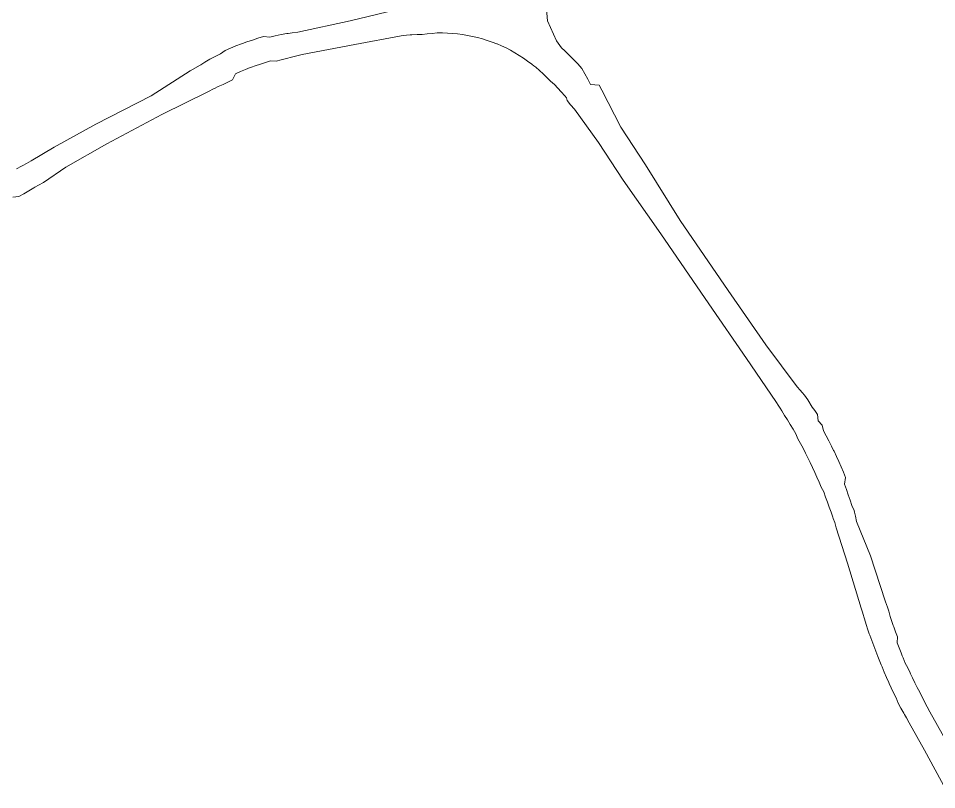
# Model space of a CAD drawing. Header units: metres. Extents: x 544975 to 548996, y 1840763 to 1844365.
# Drawn here: x 546726.8 to 547057.3, y 1842085 to 1842362.6 of the extents above; entities that cross this region are included whole.
import ezdxf

# ---------------------------------------------------------------- set-up
doc = ezdxf.new("R2010")
doc.units = ezdxf.units.M
doc.header["$MEASUREMENT"] = 0
doc.layers.add('Level 30', color=7, linetype='Continuous', lineweight=0)

# ---------------------------------------------------------------- blocks, each defined once
blk = doc.blocks.new('5.DuongDay35Kv_RTH')
at = {"layer": 'Level 30', "color": 5, "flags": 128}
for points in [[(46726.1711, 842308.5145), (46727.9063, 842309.4165), (46728.3388, 842309.6447), (46729.6646, 842310.3476), (46731.383, 842311.3718), (46739.7186, 842316.3339), (46754.6794, 842324.5215), (46774.6413, 842334.7702), (46788.6838, 842343.7748), (46792.2008, 842345.7787), (46792.4745, 842345.9553), (46793.9567, 842346.8894), (46795.7533, 842347.9643), (46797.6192, 842348.9104), (46799.5036, 842349.8191), (46801.2372, 842351.068), (46803.1641, 842351.9039), (46805.1072, 842352.7011), (46807.066, 842353.4592), (46807.4719, 842353.6107), (46809.0394, 842354.1781), (46811.0269, 842354.8573), (46813.0276, 842355.4966), (46815.0406, 842356.0958), (46817.2654, 842355.9002), (46819.2856, 842356.4146), (46821.3282, 842356.8327), (46823.3889, 842357.1536), (46823.9047, 842357.2273), (46825.393, 842357.4329), (46827.3775, 842357.7069), (46846.1883, 842361.7011), (46862.7119, 842365.66)], [(46724.8441, 842298.2484), (46726.9764, 842298.5735), (46728.783, 842299.5337), (46730.5661, 842300.5371), (46732.3248, 842301.5829), (46732.7628, 842301.8471), (46734.0463, 842302.6245), (46735.807, 842303.5742), (46743.8259, 842309.0942), (46758.6546, 842317.5149), (46778.4469, 842328.0624), (46795.2472, 842336.356), (46797.0432, 842337.2435), (46797.3352, 842337.3878), (46798.7649, 842338.0737), (46800.4804, 842338.869), (46802.1634, 842339.7225), (46803.8632, 842340.5421), (46804.9587, 842342.7191), (46806.7179, 842343.4822), (46808.4919, 842344.21), (46810.2801, 842344.9022), (46810.6507, 842345.0405), (46812.0818, 842345.5585), (46813.8963, 842346.1786), (46815.7228, 842346.7623), (46817.5606, 842347.3093), (46819.5732, 842347.2009), (46821.419, 842347.6708), (46823.2614, 842348.1596), (46825.103, 842348.6676), (46825.5654, 842348.7889), (46827.0206, 842349.1627), (46828.9609, 842349.661), (46847.8559, 842353.227), (46864.537, 842356.3855), (46866.538, 842356.5755), (46867.766, 842356.6921), (46868.4762, 842356.7484), (46870.313, 842356.8511), (46872.1457, 842356.8917), (46873.9575, 842357.0472), (46875.7717, 842357.1648), (46877.5859, 842357.4211), (46879.4106, 842357.4177), (46881.2341, 842357.3534), (46883.0545, 842357.2284), (46884.8697, 842357.0428), (46886.6777, 842356.7968), (46887.2254, 842356.7101), (46888.4765, 842356.4907), (46890.2641, 842356.1248), (46892.0385, 842355.6995), (46893.814, 842355.2706), (46895.5579, 842354.7275), (46897.2828, 842354.1266), (46898.9868, 842353.4685), (46899.0829, 842353.4294), (46900.6678, 842352.754), (46902.3241, 842351.9839), (46903.9538, 842351.159), (46905.5551, 842350.2802), (46907.071, 842349.2589), (46908.6072, 842348.2773), (46910.1099, 842347.245), (46911.5774, 842346.1633), (46911.7284, 842346.046)], [(46916.425, 842371.7186), (46917.1997, 842361.7427), (46920.5557, 842354.5757), (46922.3305, 842352.0149), (46923.5197, 842350.9394), (46925.1028, 842349.4087), (46926.634, 842347.8261), (46928.1866, 842346.2589), (46929.6111, 842344.5752), (46930.7403, 842342.663), (46931.7992, 842340.7222), (46932.3021, 842339.7419), (46932.745, 842338.8328), (46935.8746, 842338.5572), (46936.7927, 842336.7613), (46943.6058, 842323.5035), (46952.5862, 842309.9355), (46965.0293, 842289.8998), (46982.2946, 842264.6668), (46995.8508, 842245.0892), (47007.1192, 842229.9839), (47008.245, 842228.7671), (47008.9264, 842228.0135), (47009.7686, 842227.0059), (47010.9403, 842225.3148), (47012.5602, 842222.696), (47013.4342, 842221.4381), (47014.4271, 842220.0379), (47014.7392, 842217.8191), (47016.1686, 842216.2574), (47016.6487, 842214.1615), (47017.6179, 842212.3426), (47018.5712, 842210.5155), (47019.5001, 842208.6758), (47020.2478, 842207.149), (47020.4044, 842206.8238), (47021.2838, 842204.96), (47022.1384, 842203.0847), (47022.9679, 842201.198), (47023.7721, 842199.3006), (47024.551, 842197.3925), (47024.1206, 842195.0184), (47024.8423, 842193.1061), (47025.5385, 842191.1843), (47026.209, 842189.2534), (47026.813, 842187.3006), (47027.6958, 842185.435), (47027.8036, 842184.9328), (47028.0674, 842183.4447), (47028.5059, 842181.4873), (47033.5679, 842169.1177), (47038.8388, 842152.9974), (47039.4317, 842151.2443), (47039.4788, 842151.1054), (47040.1165, 842149.2592), (47040.6072, 842147.3656), (47041.2278, 842145.5136), (47041.6963, 842144.1548), (47041.8669, 842143.6678), (47042.5243, 842141.8285), (47043.2002, 842139.9959), (47043.0838, 842137.8574), (47043.7993, 842136.0306), (47044.5331, 842134.211), (47044.9726, 842133.1455), (47045.285, 842132.3988), (47046.055, 842130.5943), (47046.9562, 842128.8479), (47047.7616, 842127.0603), (47047.9078, 842126.7409), (47048.5849, 842125.2808), (47049.4259, 842123.5096), (47050.2846, 842121.7469), (47051.311, 842120.0688), (47052.1786, 842118.312), (47053.0387, 842116.5503), (47053.2565, 842116.1112), (47053.9257, 842114.7681), (47054.9062, 842113.0244), (47060.4373, 842103.1381)], [(46911.7284, 842346.046), (46912.3092, 842345.5949), (46913.008, 842345.0332), (46914.4001, 842343.8561), (46915.7522, 842342.6333), (46917.0628, 842341.3661), (46918.3305, 842340.0559), (46919.744, 842338.8706), (46920.927, 842337.4724), (46922.2217, 842336.157), (46923.4758, 842334.7938), (46924.087, 842334.0947), (46924.3795, 842333.0822), (46925.5931, 842331.4895), (46926.9194, 842329.9743), (46935.6053, 842318.0039), (46944.5322, 842304.399), (46958.1047, 842285.1397), (46975.3654, 842259.9035), (46988.8306, 842240.2633), (46999.4897, 842224.7393), (47000.552, 842223.0426), (47000.9767, 842222.3643), (47001.59, 842221.3731), (47002.5934, 842219.7118), (47003.6355, 842218.0774), (47004.6665, 842216.4362), (47005.6756, 842214.7814), (47006.6625, 842213.1132), (47007.3776, 842211.2911), (47008.3178, 842209.6006), (47009.2354, 842207.8977), (47010.1302, 842206.1827), (47011.002, 842204.4559), (47011.7038, 842203.0229), (47011.8508, 842202.7177), (47012.6762, 842200.9683), (47013.4783, 842199.208), (47014.2569, 842197.4372), (47015.0118, 842195.6562), (47015.7429, 842193.8653), (47016.6807, 842192.1536), (47017.3649, 842190.3407), (47018.0249, 842188.5189), (47018.6605, 842186.6885), (47019.3124, 842184.8629), (47019.9811, 842183.041), (47020.1445, 842182.584), (47020.6457, 842181.1688), (47021.1706, 842179.2378), (47025.3026, 842166.583), (47030.2197, 842150.3542), (47030.7115, 842148.5701), (47030.7524, 842148.4222), (47031.3085, 842146.4542), (47031.957, 842144.5152), (47032.6065, 842142.5768), (47033.0968, 842141.1547), (47033.2753, 842140.645), (47033.9635, 842138.72), (47034.6708, 842136.8019), (47035.3872, 842134.8871), (47036.1328, 842132.9835), (47036.8974, 842131.0874), (47037.3554, 842129.9771), (47037.681, 842129.199), (47038.4833, 842127.3186), (47039.273, 842125.4323), (47040.113, 842123.568), (47040.2654, 842123.235), (47040.9715, 842121.7122), (47041.8486, 842119.8651), (47042.7441, 842118.0268), (47043.5426, 842116.1393), (47044.5006, 842114.3313), (47045.5018, 842112.5466), (47045.7549, 842112.1021), (47046.4997, 842110.7994), (47047.4045, 842109.0153), (47053.0155, 842099.1717), (47060.5825, 842085.0128)]]:
    blk.add_lwpolyline(points, dxfattribs=at)

msp = doc.modelspace()

# ---------------------------------------------------------------- linework, layer by layer
at = {"layer": 'Level 30', "color": 5, "flags": 128}
for points in [[(546916.425, 1842371.7186), (546917.1997, 1842361.7427), (546920.5557, 1842354.5757), (546922.3305, 1842352.0149), (546923.5197, 1842350.9394), (546925.1028, 1842349.4087), (546926.634, 1842347.8261), (546928.1866, 1842346.2589), (546929.6111, 1842344.5752), (546930.7403, 1842342.663), (546931.7992, 1842340.7222), (546932.3021, 1842339.7419), (546932.745, 1842338.8328), (546935.8746, 1842338.5572), (546936.7927, 1842336.7613), (546943.6058, 1842323.5035), (546952.5862, 1842309.9355), (546965.0293, 1842289.8998), (546982.2946, 1842264.6668), (546995.8508, 1842245.0892), (547007.1192, 1842229.9839), (547008.245, 1842228.7671), (547008.9264, 1842228.0135), (547009.7686, 1842227.0059), (547010.9403, 1842225.3148), (547012.5602, 1842222.696), (547013.4342, 1842221.4381), (547014.4271, 1842220.0379), (547014.7392, 1842217.8191), (547016.1686, 1842216.2574), (547016.6487, 1842214.1615), (547017.6179, 1842212.3426), (547018.5712, 1842210.5155), (547019.5001, 1842208.6758), (547020.2478, 1842207.149), (547020.4044, 1842206.8238), (547021.2838, 1842204.96), (547022.1384, 1842203.0847), (547022.9679, 1842201.198), (547023.7721, 1842199.3006), (547024.551, 1842197.3925), (547024.1206, 1842195.0184), (547024.8423, 1842193.1061), (547025.5385, 1842191.1843), (547026.209, 1842189.2534), (547026.813, 1842187.3006), (547027.6958, 1842185.435), (547027.8036, 1842184.9328), (547028.0674, 1842183.4447), (547028.5059, 1842181.4873), (547033.5679, 1842169.1177), (547038.8388, 1842152.9974), (547039.4317, 1842151.2443), (547039.4788, 1842151.1054), (547040.1165, 1842149.2592), (547040.6072, 1842147.3656), (547041.2278, 1842145.5136), (547041.6963, 1842144.1548), (547041.8669, 1842143.6678), (547042.5243, 1842141.8285), (547043.2002, 1842139.9959), (547043.0838, 1842137.8574), (547043.7993, 1842136.0306), (547044.5331, 1842134.211), (547044.9726, 1842133.1455), (547045.285, 1842132.3988), (547046.055, 1842130.5943), (547046.9562, 1842128.8479), (547047.7616, 1842127.0603), (547047.9078, 1842126.7409), (547048.5849, 1842125.2808), (547049.4259, 1842123.5096), (547050.2846, 1842121.7469), (547051.311, 1842120.0688), (547052.1786, 1842118.312), (547053.0387, 1842116.5503), (547053.2565, 1842116.1112), (547053.9257, 1842114.7681), (547054.9062, 1842113.0244), (547060.4373, 1842103.1381)], [(546726.1711, 1842308.5145), (546727.9063, 1842309.4165), (546728.3388, 1842309.6447), (546729.6646, 1842310.3476), (546731.383, 1842311.3718), (546739.7186, 1842316.3339), (546754.6794, 1842324.5215), (546774.6413, 1842334.7702), (546788.6838, 1842343.7748), (546792.2008, 1842345.7787), (546792.4745, 1842345.9553), (546793.9567, 1842346.8894), (546795.7533, 1842347.9643), (546797.6192, 1842348.9104), (546799.5036, 1842349.8191), (546801.2372, 1842351.068), (546803.1641, 1842351.9039), (546805.1072, 1842352.7011), (546807.066, 1842353.4592), (546807.4719, 1842353.6107), (546809.0394, 1842354.1781), (546811.0269, 1842354.8573), (546813.0276, 1842355.4966), (546815.0406, 1842356.0958), (546817.2654, 1842355.9002), (546819.2856, 1842356.4146), (546821.3282, 1842356.8327), (546823.3889, 1842357.1536), (546823.9047, 1842357.2273), (546825.393, 1842357.4329), (546827.3775, 1842357.7069), (546846.1883, 1842361.7011), (546862.7119, 1842365.66)], [(546724.8441, 1842298.2484), (546726.9764, 1842298.5735), (546728.783, 1842299.5337), (546730.5661, 1842300.5371), (546732.3248, 1842301.5829), (546732.7628, 1842301.8471), (546734.0463, 1842302.6245), (546735.807, 1842303.5742), (546743.8259, 1842309.0942), (546758.6546, 1842317.5149), (546778.4469, 1842328.0624), (546795.2472, 1842336.356), (546797.0432, 1842337.2435), (546797.3352, 1842337.3878), (546798.7649, 1842338.0737), (546800.4804, 1842338.869), (546802.1634, 1842339.7225), (546803.8632, 1842340.5421), (546804.9587, 1842342.7191), (546806.7179, 1842343.4822), (546808.4919, 1842344.21), (546810.2801, 1842344.9022), (546810.6507, 1842345.0405), (546812.0818, 1842345.5585), (546813.8963, 1842346.1786), (546815.7228, 1842346.7623), (546817.5606, 1842347.3093), (546819.5732, 1842347.2009), (546821.419, 1842347.6708), (546823.2614, 1842348.1596), (546825.103, 1842348.6676), (546825.5654, 1842348.7889), (546827.0206, 1842349.1627), (546828.9609, 1842349.661), (546847.8559, 1842353.227), (546864.537, 1842356.3855), (546866.538, 1842356.5755), (546867.766, 1842356.6921), (546868.4762, 1842356.7484), (546870.313, 1842356.8511), (546872.1457, 1842356.8917), (546873.9575, 1842357.0472), (546875.7717, 1842357.1648), (546877.5859, 1842357.4211), (546879.4106, 1842357.4177), (546881.2341, 1842357.3534), (546883.0545, 1842357.2284), (546884.8697, 1842357.0428), (546886.6777, 1842356.7968), (546887.2254, 1842356.7101), (546888.4765, 1842356.4907), (546890.2641, 1842356.1248), (546892.0385, 1842355.6995), (546893.814, 1842355.2706), (546895.5579, 1842354.7275), (546897.2828, 1842354.1266), (546898.9868, 1842353.4685), (546899.0829, 1842353.4294), (546900.6678, 1842352.754), (546902.3241, 1842351.9839), (546903.9538, 1842351.159), (546905.5551, 1842350.2802), (546907.071, 1842349.2589), (546908.6072, 1842348.2773), (546910.1099, 1842347.245), (546911.5774, 1842346.1633), (546911.7284, 1842346.046)], [(546911.7284, 1842346.046), (546912.3092, 1842345.5949), (546913.008, 1842345.0332), (546914.4001, 1842343.8561), (546915.7522, 1842342.6333), (546917.0628, 1842341.3661), (546918.3305, 1842340.0559), (546919.744, 1842338.8706), (546920.927, 1842337.4724), (546922.2217, 1842336.157), (546923.4758, 1842334.7938), (546924.087, 1842334.0947), (546924.3795, 1842333.0822), (546925.5931, 1842331.4895), (546926.9194, 1842329.9743), (546935.6053, 1842318.0039), (546944.5322, 1842304.399), (546958.1047, 1842285.1397), (546975.3654, 1842259.9035), (546988.8306, 1842240.2633), (546999.4897, 1842224.7393), (547000.552, 1842223.0426), (547000.9767, 1842222.3643), (547001.59, 1842221.3731), (547002.5934, 1842219.7118), (547003.6355, 1842218.0774), (547004.6665, 1842216.4362), (547005.6756, 1842214.7814), (547006.6625, 1842213.1132), (547007.3776, 1842211.2911), (547008.3178, 1842209.6006), (547009.2354, 1842207.8977), (547010.1302, 1842206.1827), (547011.002, 1842204.4559), (547011.7038, 1842203.0229), (547011.8508, 1842202.7177), (547012.6762, 1842200.9683), (547013.4783, 1842199.208), (547014.2569, 1842197.4372), (547015.0118, 1842195.6562), (547015.7429, 1842193.8653), (547016.6807, 1842192.1536), (547017.3649, 1842190.3407), (547018.0249, 1842188.5189), (547018.6605, 1842186.6885), (547019.3124, 1842184.8629), (547019.9811, 1842183.041), (547020.1445, 1842182.584), (547020.6457, 1842181.1688), (547021.1706, 1842179.2378), (547025.3026, 1842166.583), (547030.2197, 1842150.3542), (547030.7115, 1842148.5701), (547030.7524, 1842148.4222), (547031.3085, 1842146.4542), (547031.957, 1842144.5152), (547032.6065, 1842142.5768), (547033.0968, 1842141.1547), (547033.2753, 1842140.645), (547033.9635, 1842138.72), (547034.6708, 1842136.8019), (547035.3872, 1842134.8871), (547036.1328, 1842132.9835), (547036.8974, 1842131.0874), (547037.3554, 1842129.9771), (547037.681, 1842129.199), (547038.4833, 1842127.3186), (547039.273, 1842125.4323), (547040.113, 1842123.568), (547040.2654, 1842123.235), (547040.9715, 1842121.7122), (547041.8486, 1842119.8651), (547042.7441, 1842118.0268), (547043.5426, 1842116.1393), (547044.5006, 1842114.3313), (547045.5018, 1842112.5466), (547045.7549, 1842112.1021), (547046.4997, 1842110.7994), (547047.4045, 1842109.0153), (547053.0155, 1842099.1717), (547060.5825, 1842085.0128)]]:
    msp.add_lwpolyline(points, dxfattribs=at)

# ---------------------------------------------------------------- block references
at = {"color": 7, "linetype": 'Continuous', "lineweight": 0}
msp.add_blockref('5.DuongDay35Kv_RTH', (500000, 1000000), dxfattribs=at)

doc.saveas('drawing.dxf')
